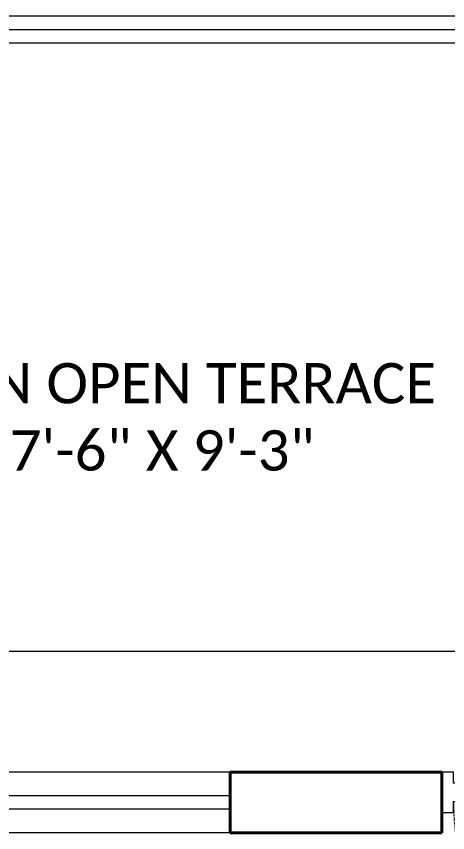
# Model space of a CAD drawing. Extents: x -454308 to 890911, y -14103 to 1343694.
# Drawn here: x 200111.5 to 200175.7, y 659012.1 to 659133.6 of the extents above; entities that cross this region are included whole.
import ezdxf
from ezdxf.lldxf.tags import DXFTag

# ---------------------------------------------------------------- set-up
doc = ezdxf.new("R2010")
doc.units = 0
doc.header["$MEASUREMENT"] = 0
doc.linetypes.add('HIDDEN', pattern=[9.525, 6.35, -3.175])
for name, color, linetype, lineweight in [('AR-DOOR', 45, 'Continuous', 9), ('AR-GLASS', 4, 'Continuous', 13), ('AR-Projection', 210, 'DASHED2', 15), ('AR-RAILING', 11, 'Continuous', 9), ('AR-TEXT', 163, 'Continuous', 9), ('AR-WALL', 1, 'Continuous', 40), ('AR-Wall 2', 13, 'Continuous', 15), ('AR-WINDOW', 5, 'Continuous', 13)]:
    doc.layers.add(name, color=color, linetype=linetype, lineweight=lineweight)
doc.styles.add('AA_06.0', font='CANDARA.TTF', dxfattribs={"height": 6})
tags = doc.linetypes.add('DASHED2', pattern=[0.375, 0.25, -0.125]).pattern_tags.tags
tags[6:7] = [DXFTag(74, 4), DXFTag(75, 0), DXFTag(340, '0'), DXFTag(46, 1.0), DXFTag(50, 0.0), DXFTag(44, 0.0), DXFTag(45, 0.0)]
tags[4:5] = [DXFTag(74, 4), DXFTag(75, 0), DXFTag(340, '0'), DXFTag(46, 1.0), DXFTag(50, 0.0), DXFTag(44, 0.0), DXFTag(45, 0.0)]

# ---------------------------------------------------------------- blocks, each defined once
blk = doc.blocks.new('door 42')
at = {"lineweight": 15, "ltscale": 0.1}
blk.add_lwpolyline([(-0.75, 3), (0.75, 3), (0.75, 39.85), (-0.75, 39.85)], close=True, dxfattribs=at)
at = {"lineweight": 20, "ltscale": 0.1}
for points in [[(-2.5, 3), (-0.75, 3), (-0.75, 1.38), (0, 1.38), (0, -1.38), (-0.75, -1.38), (-0.75, -3), (-2.5, -3), (-2.5, 3)], [(39.5, 3), (37.75, 3), (37.75, 1.38), (37, 1.38), (37, -1.38), (37.75, -1.38), (37.75, -3), (39.5, -3), (39.5, 3)]]:
    blk.add_lwpolyline(points, dxfattribs=at)
at = {"linetype": 'HIDDEN', "ltscale": 0.002}
blk.add_arc((-0.75, 1.38), 38.5, 0, 87.7671, dxfattribs=at)

msp = doc.modelspace()

# ---------------------------------------------------------------- linework, layer by layer
at = {"layer": 'AR-GLASS', "ltscale": 0.1}
for p, q in [((200143.328, 659017.635), (200047.328, 659017.635)), ((200143.328, 659015.635), (200047.328, 659015.635))]:
    msp.add_line(p, q, dxfattribs=at)
at = {"layer": 'AR-Projection', "ltscale": 0.05}
msp.add_line((200006.828, 659039.135), (200198.828, 659039.135), dxfattribs=at)
at = {"layer": 'AR-RAILING', "ltscale": 3}
for p, q in [((200216.828, 659131.635), (200011.328, 659131.635)), ((200216.828, 659129.635), (200011.328, 659129.635))]:
    msp.add_line(p, q, dxfattribs=at)
at = {"layer": 'AR-WALL', "ltscale": 3}
for p, q in [((200143.328, 659012.135), (200143.328, 659021.135)), ((200143.328, 659021.135), (200174.828, 659021.135)), ((200174.828, 659021.135), (200174.828, 659012.135)), ((200143.328, 659012.135), (200174.828, 659012.135))]:
    msp.add_line(p, q, dxfattribs=at)
at = {"layer": 'AR-Wall 2', "ltscale": 3}
msp.add_line((200216.828, 659133.635), (200011.328, 659133.635), dxfattribs=at)
at = {"layer": 'AR-WINDOW', "ltscale": 0.1}
for p, q in [((200143.328, 659021.135), (200047.328, 659021.135)), ((200143.328, 659012.135), (200047.328, 659012.135))]:
    msp.add_line(p, q, dxfattribs=at)

# ---------------------------------------------------------------- block references
at = {"layer": 'AR-DOOR', "rotation": 180}
msp.add_blockref('door 42', (200214.328, 659018.135), dxfattribs=at)

# ---------------------------------------------------------------- texts
at = {"layer": 'AR-TEXT', "insert": (200130.856, 659082.031), "char_height": 6, "width": 97.77399, "attachment_point": 2, "style": 'AA_06.0'}
msp.add_mtext('\\A1;GREEN OPEN TERRACE\\P17\'-6" X 9\'-3"', dxfattribs=at)

doc.saveas('drawing.dxf')
